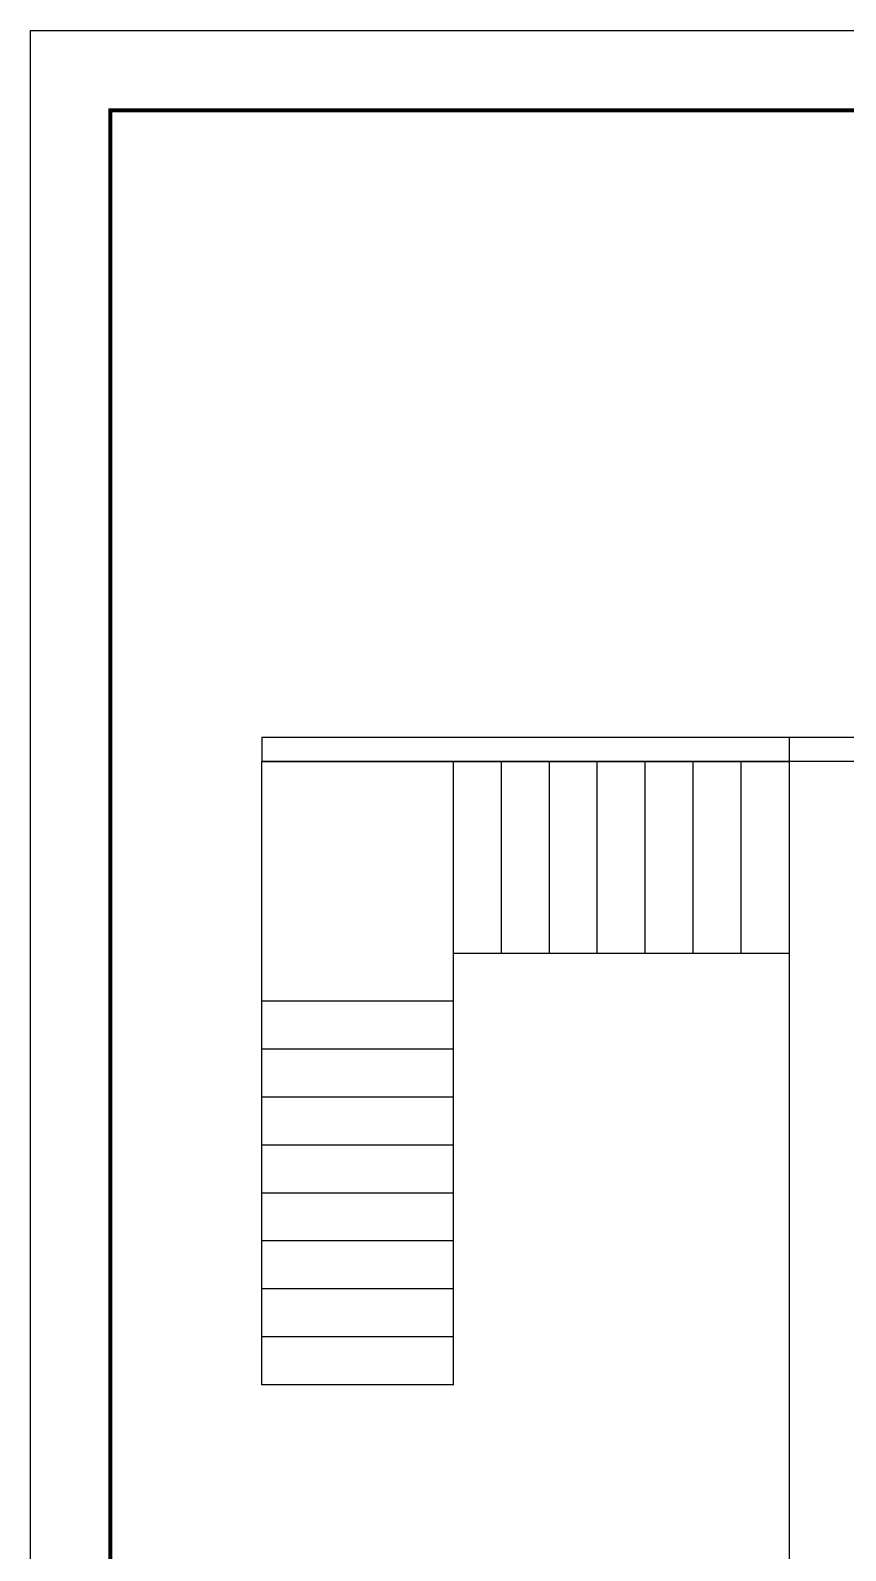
# Model space of a CAD drawing. Extents: x 241 to 398, y 106 to 179.
# Drawn here: x 360.74 to 365.84, y 133.55 to 143.06 of the extents above; entities that cross this region are included whole.
import ezdxf

# ---------------------------------------------------------------- set-up
doc = ezdxf.new("R2010")
doc.units = 0
doc.layers.get('0').update_dxf_attribs({"linetype": 'CONTINUOUS'})
doc.layers.add('ALVVISTA', color=8, linetype='CONTINUOUS')

msp = doc.modelspace()

# ---------------------------------------------------------------- linework, layer by layer
for p, q in [((360.7417, 143.0579), (398.3549, 143.0579)), ((360.7417, 120.4603), (360.7417, 143.0579))]:
    msp.add_line(p, q)
at = {"const_width": 0.0236}
msp.add_lwpolyline([(361.2417, 142.5579), (397.8549, 142.5579), (397.8549, 106.0821), (361.2417, 106.0821)], close=True, dxfattribs=at)
at = {"layer": 'ALVVISTA'}
for p, q in [((365.4896, 138.6328), (362.1896, 138.6328)), ((362.1896, 138.6328), (362.1896, 138.4828)), ((365.4896, 138.6328), (365.4896, 108.6318)), ((366.7646, 138.6328), (365.4896, 138.6328)), ((365.4896, 138.6328), (365.4896, 138.4828)), ((365.4896, 138.4828), (362.1896, 138.4828)), ((362.1896, 138.4828), (363.3896, 138.4828)), ((362.1896, 136.9828), (362.1896, 138.4828)), ((363.3896, 137.2828), (363.3896, 138.4828)), ((363.3896, 138.4828), (363.6896, 138.4828)), ((363.6896, 137.2828), (363.6896, 138.4828)), ((363.6896, 138.4828), (363.9896, 138.4828)), ((363.9896, 137.2828), (363.9896, 138.4828)), ((363.9896, 138.4828), (364.2896, 138.4828)), ((364.2896, 137.2828), (364.2896, 138.4828)), ((364.2896, 138.4828), (364.5896, 138.4828)), ((364.5896, 137.2828), (364.5896, 138.4828)), ((364.5896, 138.4828), (364.8896, 138.4828)), ((364.8896, 137.2828), (364.8896, 138.4828)), ((364.8896, 138.4828), (365.1896, 138.4828)), ((365.1896, 137.2828), (365.1896, 138.4828)), ((365.1896, 138.4828), (365.4896, 138.4828)), ((366.6896, 138.4828), (365.4896, 138.4828)), ((363.3896, 137.2828), (363.6896, 137.2828)), ((363.3896, 136.9828), (363.3896, 137.2828)), ((363.3896, 137.2828), (363.3896, 137.2828)), ((363.6896, 137.2828), (363.9896, 137.2828)), ((363.9896, 137.2828), (364.2896, 137.2828)), ((364.2896, 137.2828), (364.5896, 137.2828)), ((364.5896, 137.2828), (364.8896, 137.2828)), ((364.8896, 137.2828), (365.1896, 137.2828)), ((365.1896, 137.2828), (365.4896, 137.2828)), ((363.3896, 136.9828), (362.1896, 136.9828)), ((362.1896, 136.6828), (362.1896, 136.9828)), ((363.3896, 136.6828), (363.3896, 136.9828)), ((363.3896, 136.6828), (362.1896, 136.6828)), ((362.1896, 136.3828), (362.1896, 136.6828)), ((363.3896, 136.3828), (363.3896, 136.6828)), ((363.3896, 136.3828), (362.1896, 136.3828)), ((362.1896, 136.0828), (362.1896, 136.3828)), ((363.3896, 136.0828), (363.3896, 136.3828)), ((363.3896, 136.0828), (362.1896, 136.0828)), ((362.1896, 135.7828), (362.1896, 136.0828)), ((363.3896, 135.7828), (363.3896, 136.0828)), ((363.3896, 135.7828), (362.1896, 135.7828)), ((362.1896, 135.4828), (362.1896, 135.7828)), ((363.3896, 135.4828), (363.3896, 135.7828)), ((363.3896, 135.4828), (362.1896, 135.4828)), ((362.1896, 135.1828), (362.1896, 135.4828)), ((363.3896, 135.1828), (363.3896, 135.4828)), ((363.3896, 135.1828), (362.1896, 135.1828)), ((362.1896, 134.8828), (362.1896, 135.1828)), ((363.3896, 134.8828), (363.3896, 135.1828)), ((363.3896, 134.8828), (362.1896, 134.8828)), ((362.1896, 134.5828), (362.1896, 134.8828)), ((363.3896, 134.5828), (363.3896, 134.8828)), ((363.3896, 134.5828), (362.1896, 134.5828))]:
    msp.add_line(p, q, dxfattribs=at)

doc.saveas('drawing.dxf')
